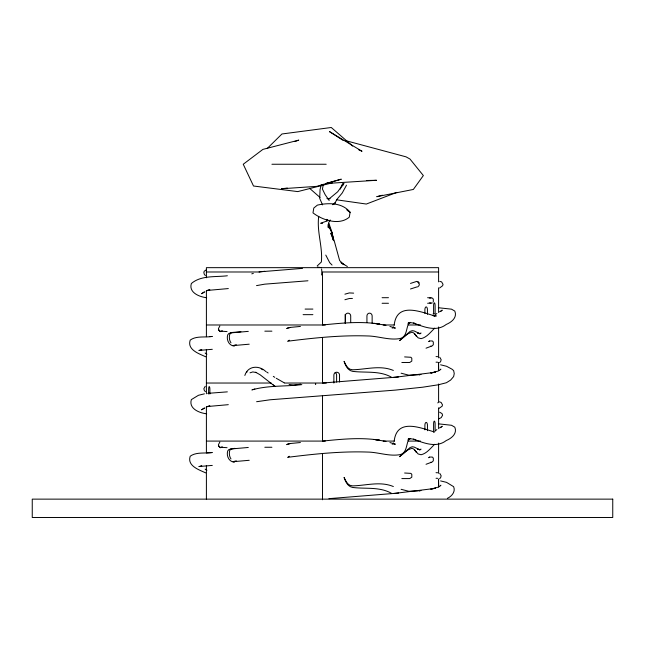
<?xml version="1.0" encoding="UTF-8"?>
<svg xmlns="http://www.w3.org/2000/svg" width="645" height="645" viewBox="0 0 645 645"><rect width="100%" height="100%" fill="white"/><g stroke="black" fill="none" stroke-linecap="round" stroke-linejoin="round"><path stroke-width="0.97" d="M318.727 216.357C316.639 231.749 322.855 246.656 321.363 261.991L317.179 265.974M323.306 184.293L322.46 189.146L325.112 194.588L329.168 200.498M393.353 370.432C380.171 364.933 366.126 369.488 352.549 369.779C347.719 369.706 345.768 364.828 344.067 361.337C345.446 365.441 347.663 370.432 352.549 371.343C365.481 372.995 379.349 370.456 391.281 377.091M393.353 486.532C380.171 481.033 366.126 485.588 352.549 485.878C347.719 485.806 345.768 480.928 344.067 477.437C345.446 481.541 347.663 486.532 352.549 487.443C365.481 489.095 379.349 486.556 391.281 493.191M433.311 301.876L433.311 299.095L432.327 298.071L427.627 297.7M321.371 184.672L320.065 189.445L319.702 198.402L322.556 204.892M434.682 328.192C430.538 332.094 426.934 337.287 421.096 338.649L418.145 337.867L413.711 332.981L411.978 332.127L407.761 333.9L399.529 340.616L410.051 331.449L412.244 330.667L414.13 330.95L420.105 333.828L417.436 332.933L418.178 333.183M434.682 444.292C430.538 448.194 426.934 453.387 421.096 454.749L418.145 453.967L413.711 449.081L411.978 448.227L407.761 450L399.529 456.716L410.051 447.549L412.244 446.767L414.13 447.05L420.105 449.928L417.436 449.033L418.178 449.283M394.168 325.185C396.748 301.715 420.266 311.68 434.609 315.945L432.408 315.469L436.302 315.937L434.52 315.824M394.168 441.285C396.748 417.815 420.266 427.78 434.609 432.045M315.373 384.194L315.582 383.582L315.76 384.186M340.318 189.098L342.568 183.672M346.494 185.196L342.221 193.008L336.722 199.627L335.11 202.949L332.86 204.61M342.535 185.994L343.93 183.47M330.232 219.977L328.716 222.501L328.345 227.83L327.958 225.919M244.842 375.454C247.849 365.57 259.121 365.054 265.869 371.568M246.696 372.415L247.051 371.834M343.729 183.349L337.706 191.767L329.434 198.612L329.853 198.362L327.983 199.071M230.966 332.876L229.765 334.303A7.821 5.531 -90 0 0 230.966 342.826M230.966 448.976L229.765 450.404A7.821 5.531 -90 0 0 230.966 458.926M327.765 219.655L326.435 221.154L320.678 223.291L322.621 223.283M219.856 325.967L218.445 328.595L218.792 329.99L220.55 331.675M219.856 442.067L218.445 444.695L218.792 446.09L220.55 447.775M392.192 328.232L393.498 326.797M392.192 444.332L393.498 442.897M205.215 386.307L203.844 388.725L204.376 390.612L205.4 391.636M439.6 362.611L440.624 361.587L441.156 359.7L439.785 357.282M439.6 478.711L440.624 477.687L441.156 475.8L439.785 473.382M267.248 148.479L281.946 133.983L331.272 127.5L352.654 146.076M437.762 402.907L438.342 402.416M440.567 311.567L442.244 310.14L439.527 311.833M440.567 427.667L442.244 426.24L439.527 427.933M439.197 370.585L440.89 369.158L440.285 369.641M439.197 486.685L440.89 485.258L440.285 485.741M410.164 322.363L407.987 324.088L409.212 322.508C405.947 327.555 407.374 336.537 400.368 338.472C389.378 340.633 378.284 336.005 367.207 335.948C340.649 335.053 313.672 337.956 287.476 341.245M410.164 438.463L407.987 440.188L409.212 438.608C405.947 443.655 407.374 452.637 400.368 454.572C389.378 456.733 378.284 452.105 367.207 452.048C340.649 451.153 313.672 454.056 287.476 457.345M435.512 314.47L436.859 313.526M435.512 430.57L436.859 429.626M204.11 292.032L201.571 293.725L204.868 291.79M204.11 408.132L201.571 409.825L204.868 407.89M447.38 498.351C451.75 496.328 455.757 491.772 453.645 486.685L446.534 482.355L440.591 480.912M288.38 340.762L289.307 340.165M288.38 456.862L289.307 456.265M417.637 286.952L419 285.654L419.347 284.26L418.073 281.849L419 282.873M439.608 287.993L442.647 285.719L443.018 284.324L441.632 281.913L439.785 281.373M438.866 408.495L442.123 406.221L442.494 404.826L441.107 402.416L439.366 401.875M428.417 341.616L429.489 341.124M428.417 457.716L429.489 457.224M286.404 328.531L290.427 327.402L300.409 326.435M286.404 444.631L290.427 443.502L300.409 442.535M438.802 418.831L441.204 417.637L442.591 415.219L441.994 413.574L439.632 412.179M438.084 371.093L430.771 373.028L435.544 372.068L433.174 372.544M438.084 487.193L430.771 489.128L435.544 488.168L433.174 488.644M396.796 192.395L366.336 204.046L336.779 199.837M206.577 290.822L209.875 289.855L207.142 290.452L228.322 288.573M206.577 406.922L209.883 405.955L207.142 406.552L228.306 404.673M295.039 141.513L298.748 140.126L262.918 149.382L243.246 164.249L253.509 186.01L297.764 191.597L332.481 182.777M426.031 348.187L432.045 345.946L433.311 344.761L433.311 341.979L432.327 340.955L429.352 340.963M426.031 464.287L432.045 462.046L433.311 460.861L433.311 458.079L432.327 457.055L429.352 457.063M410.494 283.421L416.815 281.373L418.903 282.768M410.494 288.992L416.815 286.944M256.613 401.714L270.07 399.779L395.345 390.104L422.709 387.202L438.342 384.783L446.404 382.735L450.637 380.074L453.645 376.567L454.241 373.576L453.645 370.585L451.951 369.158L446.534 366.255L440.591 364.812M256.525 285.614L264.732 284.163L307.955 280.777M344.906 294.176L349.324 292.927L353.654 293.136M344.906 299.748L349.324 298.498L352.436 298.433M250.01 372.826L252.84 371.923L256.428 372.6L255.638 372.23L260.112 374.785L275.173 386.508M301.82 384.622C285.227 386.661 267.957 385.194 251.816 389.959M252.574 389.725L254.856 389M251.784 273.859L253.332 273.375M200.256 350.324L201.804 349.84L198.886 350.437L212.294 349.308M200.256 466.424L201.804 465.94L198.886 466.537L212.294 465.408M206.069 269.957L204.215 271.231L203.844 272.625L204.376 274.512L205.4 275.536M222.356 330.788L221.106 331.167L227.056 331.586M222.356 446.888L221.106 447.267L227.056 447.686M236.288 344.72L233.103 345.599L249.212 344.196M236.288 460.82L233.103 461.699L249.212 460.296M429.643 298.071L430.989 297.7M427.627 303.271L432.327 302.9M326.499 183.285L341.294 179.189L316.727 186.365L281.47 188.767L287.347 188.074M382.429 195.209L376.753 196.685L413.34 189.453L423.354 175.561L409.978 159.033L406.036 156.84L345.269 140.529M230.878 332.885L248.293 331.369M230.878 448.985L248.293 447.469M419.145 333.513L421.096 333.078M419.145 449.613L421.096 449.178M287.46 328.047L290.427 327.402M287.46 444.147L290.427 443.502M204.409 393.837L198.466 395.28L191.355 399.61C188.509 408.736 199.499 413.026 206.658 413.808M430.425 346.26L430.989 346.155M430.425 462.36L430.989 462.255M329.474 182.825L325.572 183.535L376.511 180.294L366.433 180.503M300.691 384.218L293.483 385.017L289.105 384.452M433.093 372.552L395.345 377.228L322.5 383.033L322.5 338.036M433.093 488.652L395.345 493.328L328.958 498.65M317.461 267.094L320.887 267.57M260.54 271.771L302.465 268.385M259.048 271.932L264.732 271.287M418.033 374.81L408.745 375.164L401.109 373.205M418.033 490.91L408.745 491.264L401.109 489.305M207.73 393.353L227.354 391.862M393.587 377.389L398.61 376.906M393.587 493.49L398.61 493.006M240.932 331.756L232.756 332.401L228.999 333.36L227.741 334.787C226.153 339.592 228.902 345.801 234.377 346.083M234.877 448.34L228.999 449.46L227.741 450.887C226.153 455.693 228.902 461.901 234.377 462.183M206.658 452.854L212.269 452.532C205.029 453.637 196.362 451.742 190.202 456.209C186.937 465.924 199.047 469.778 205.723 472.898M227.371 275.762C215.382 277.245 201.232 275.125 191.355 283.51C188.509 292.637 199.499 296.926 206.658 297.708M408.229 322.935L411.534 322.726L415.791 323.669L413.501 323.072C423.725 326.902 436.455 332.159 446.251 324.435C451.54 322.25 457.507 317.509 454.798 311.084L451.516 309.173L438.342 307.73M408.229 439.035L411.534 438.826L415.791 439.769L413.501 439.172C423.725 443.002 436.455 448.259 446.251 440.535C451.54 438.35 457.507 433.609 454.798 427.184L451.516 425.273L438.342 423.829M209.504 336.593L212.294 336.432C205.126 337.698 196.33 335.553 190.202 340.108C186.937 349.824 199.047 353.678 205.723 356.798M271.924 164.249L326.193 164.249M206.4 271.988L259.927 271.988M438.6 271.988L322.5 271.988L322.5 324.983C341.455 323.081 360.668 321.097 379.623 324.104L373.979 323.347M382.09 297.7L388.475 297.7M382.09 303.271L388.475 303.271M305.101 309.084L312.898 309.084M433.109 313.873L435.117 313.873L435.117 305.674A2.846 0.758 -90 0 0 434.359 302.819A2.846 0.758 -90 0 0 433.601 305.674L433.601 313.873M303.102 314.655L312.898 314.655M206.4 324.983L325.346 324.983M383.154 324.983L394.353 324.983M408.527 324.983L420.556 324.983M264.829 331.159L271.908 331.159M404.608 356.911L410.921 357.282L411.808 358.306L411.808 361.087L409.704 362.482L401.835 362.482M438.6 369.053L438.463 362.675M206.4 383.033L271.166 383.033M284.292 383.033L326.297 383.033M206.4 441.083L325.346 441.083M383.154 441.083L394.353 441.083M408.527 441.083L420.556 441.083M264.829 447.259L271.908 447.259M404.608 473.011L410.921 473.382L411.808 474.406L411.808 477.187L409.704 478.582L401.835 478.582M438.6 485.556L438.463 479.179M436.044 356.596L437.632 356.653M436.044 362.168L437.632 362.224M436.044 472.696L437.632 472.753M436.044 478.268L437.632 478.324M393.571 327.934L395.385 328.087L389.935 326.451M393.571 444.034L395.385 444.187L389.935 442.551M373.979 439.447L379.623 440.204C360.668 437.197 341.455 439.181 322.5 441.083L322.5 396.086M375.205 323.516L385.952 325.274M375.205 439.616L385.952 441.374M326.926 198.434L329.877 198.853M429.643 302.9L430.989 303.271M358.443 149.632L362.022 151.277L329.498 131.612L343.027 140.344M284.114 382.751L276.278 378.284M261.161 368.827L262.733 369.746M340.826 262.571L347.373 266.498M205.134 353.017L206.924 354.169M205.134 469.117L206.924 470.269M273.303 376.374L274.786 377.325M341.584 263.168L343.874 264.668L339.641 260.556L334.07 240.246L330.812 233.224L333.449 240.472M266.659 372.02L268.135 372.987M347.083 210.254L350.09 212.326L349.284 217.155C339.222 225.814 322.363 220.155 312.986 212.874L313.793 208.045L317.364 205.126C328.458 202.643 342.527 202.546 350.09 212.326L346.962 209.44M273.093 384.863L275.189 386.5M309.495 188.235L320.025 197.451M332.054 265.055L329.724 262.684L325.781 255.081M219.082 330.296L220.042 331.32L218.792 329.99M219.082 446.396L220.042 447.42L218.792 446.09M328.055 224.847L332.086 232.893L333.594 240.432M328.192 224.742L332.086 232.893L333.53 240.698M328.966 223.484L332.086 232.692L333.384 239.875M326.813 219.348L327.12 221.211M438.6 281.881L438.6 267.659L206.4 267.659L206.4 277.793M438.6 287.823L438.6 312.559M438.6 326.975L438.6 357.862M438.6 362.675L438.6 370.859M438.6 384.025L438.6 401.875M438.6 407.825L438.6 428.651M438.6 443.099L438.6 473.325M438.6 479.179L438.6 487.209M435.117 431.255L435.117 423.967A2.846 0.758 -90 0 0 434.359 421.112A2.846 0.758 -90 0 0 433.601 423.967L433.601 432.166M427.45 314.317L427.45 309.761A2.846 1.282 -90 0 0 426.176 306.907A2.846 1.282 -90 0 0 424.894 309.761L424.894 313.406M427.45 430.731L427.45 425.265A2.846 1.282 -90 0 0 426.176 422.419A2.846 1.282 -90 0 0 424.894 425.265L424.894 429.82M372.141 323.298L372.141 316.002A2.846 2.604 -90 0 0 369.537 313.156A2.846 2.604 -90 0 0 366.932 316.002L366.932 322.387M350.711 322.387L350.711 316.002A2.846 2.782 -90 0 0 347.929 313.156A2.846 2.782 -90 0 0 345.148 316.002L345.148 323.298M345.462 323.298L345.462 316.002A2.846 2.782 -90 0 0 345.091 314.583M339.536 382.034L339.536 375.067A2.846 2.83 -90 0 0 336.706 372.221A2.846 2.83 -90 0 0 333.876 375.067L333.876 383.033M336.601 382.034L336.601 375.067A2.846 2.83 -90 0 0 335.19 372.6M322.5 454.136L322.5 499.77M209.883 393.99L209.883 389.435A2.846 0.621 -90 0 0 209.254 386.589A2.846 0.621 -90 0 0 208.633 389.435L208.633 393.99M206.4 290.452L206.4 336.722M206.4 349.485L206.4 393.797M206.4 406.552L206.4 452.822M206.4 465.585L206.4 499.133M321.573 268.997A7.821 3.144 -90 0 1 321.573 274.98M419.121 491.184A4.491 3.588 -73.4 0 1 421.008 490.587M419.121 375.084A4.491 3.588 -73.4 0 1 421.008 374.487M335.005 203.014L332.796 204.659L335.005 203.014M612.75 499.133L32.25 499.133L32.25 517.5L612.75 517.5L612.75 499.133M416.638 336.448L414.816 334.086L416.638 336.448M416.638 452.548L414.816 450.186L416.638 452.548"/></g></svg>
